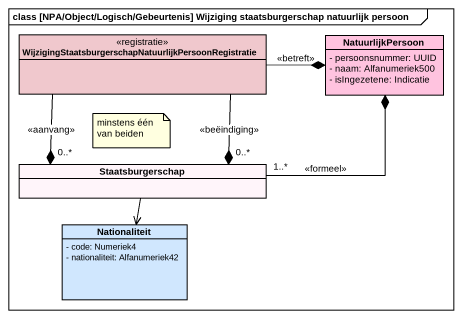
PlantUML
@startuml
mainframe class [NPA/Object/Logisch/Gebeurtenis] Wijziging staatsburgerschap natuurlijk persoon
hide circle
hide empty members
skinparam classAttributeIconSize 0
class "WijzigingStaatsburgerschapNatuurlijkPersoonRegistratie" as WijzigingStaatsburgerschapNa <<registratie>> #F0C8CD
class NatuurlijkPersoon #FFC3DF {
  - persoonsnummer: UUID
  - naam: Alfanumeriek500
  - isIngezetene: Indicatie
}
class Staatsburgerschap #FFF5FA
class Nationaliteit #D0E7FE {
  - code: Numeriek4
  - nationaliteit: Alfanumeriek42
}
WijzigingStaatsburgerschapNa -right-* NatuurlijkPersoon : <<betreft>>
WijzigingStaatsburgerschapNa --* "0..*" Staatsburgerschap : <<beëindiging>>
WijzigingStaatsburgerschapNa --* "0..*" Staatsburgerschap : <<aanvang>>
Staatsburgerschap "1..*" -right-* NatuurlijkPersoon : <<formeel>>
Staatsburgerschap --> Nationaliteit
note as N1
  minstens één van beiden
end note
@enduml
